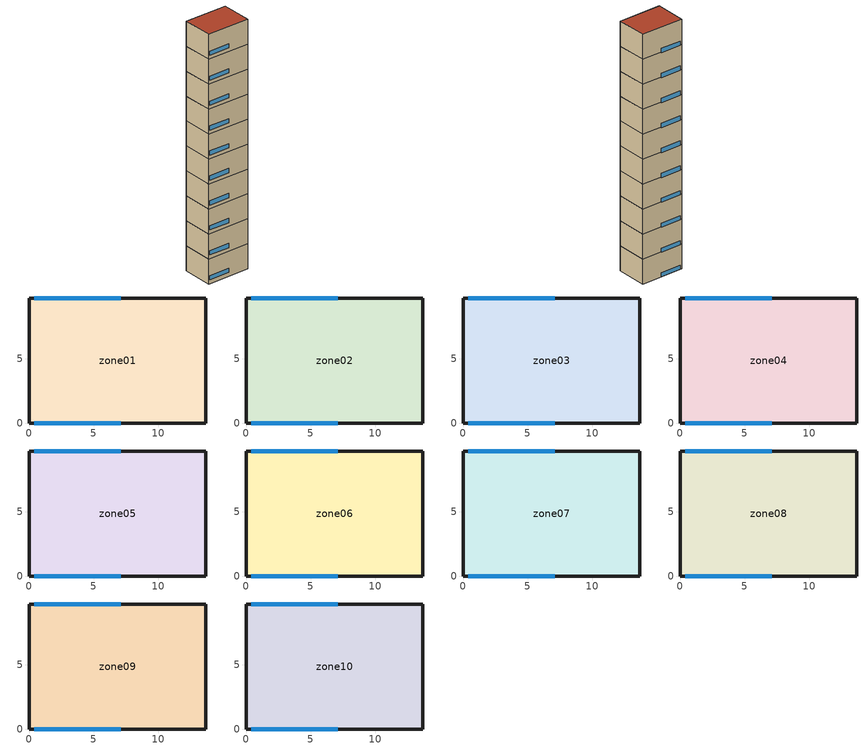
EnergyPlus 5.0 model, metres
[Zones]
zone01
 floor ground (GROUND_FLOOR): 0,0 0,9.7 13.7,9.7 13.7,0 z0
 wall outside (EXT_WALL): 13.7,0 13.7,9.7 0,9.7 0,0 13.7,0 z0:7.8
 window (EXT_WINDOW1): 0.4,0 7.1,0 z1.2:2.45; 0.4,9.7 7.1,9.7 z0.05:1.25
 ceiling to zone02 (ADJ_CEILING): 13.7,0 13.7,9.7 0,9.7 0,0 z7.8
zone02
 floor to zone01 (ADJ_CEILING): 0,0 0,9.7 13.7,9.7 13.7,0 z7.8
 wall outside (EXT_WALL): 13.7,0 13.7,9.7 0,9.7 0,0 13.7,0 z7.8:15.6
 window (EXT_WINDOW1): 0.4,0 7.1,0 z8.95:10.25; 0.4,9.7 7.1,9.7 z7.65:8.95
 ceiling to zone03 (ADJ_CEILING): 13.7,0 13.7,9.7 0,9.7 0,0 z15.6
zone03
 floor to zone02 (ADJ_CEILING): 0,0 0,9.7 13.7,9.7 13.7,0 z15.6
 wall outside (EXT_WALL): 13.7,0 13.7,9.7 0,9.7 0,0 13.7,0 z15.6:23.4
 window (EXT_WINDOW1): 0.4,0 7.1,0 z16.75:18.05; 0.4,9.7 7.1,9.7 z15.45:16.75
 ceiling to zone04 (ADJ_CEILING): 13.7,0 13.7,9.7 0,9.7 0,0 z23.4
zone04
 floor to zone03 (ADJ_CEILING): 0,0 0,9.7 13.7,9.7 13.7,0 z23.4
 wall outside (EXT_WALL): 13.7,0 13.7,9.7 0,9.7 0,0 13.7,0 z23.4:31.2
 window (EXT_WINDOW1): 0.4,0 7.1,0 z24.55:25.85; 0.4,9.7 7.1,9.7 z23.25:24.55
 ceiling to zone05 (ADJ_CEILING): 13.7,0 13.7,9.7 0,9.7 0,0 z31.2
zone05
 floor to zone04 (ADJ_CEILING): 0,0 0,9.7 13.7,9.7 13.7,0 z31.2
 wall outside (EXT_WALL): 13.7,0 13.7,9.7 0,9.7 0,0 13.7,0 z31.2:39
 window (EXT_WINDOW1): 0.4,0 7.1,0 z32.35:33.65; 0.4,9.7 7.1,9.7 z30.95:32.35
 ceiling to zone06 (ADJ_CEILING): 13.7,0 13.7,9.7 0,9.7 0,0 z39
zone06
 floor to zone05 (ADJ_CEILING): 0,0 0,9.7 13.7,9.7 13.7,0 z39
 wall outside (EXT_WALL): 13.7,0 13.7,9.7 0,9.7 0,0 13.7,0 z39:46.8
 window (EXT_WINDOW1): 0.4,0 7.1,0 z40.15:41.45; 0.4,9.7 7.1,9.7 z38.75:40.15
 ceiling to zone07 (ADJ_CEILING): 13.7,0 13.7,9.7 0,9.7 0,0 z46.8
zone07
 floor to zone06 (ADJ_CEILING): 0,0 0,9.7 13.7,9.7 13.7,0 z46.8
 wall outside (EXT_WALL): 13.7,0 13.7,9.7 0,9.7 0,0 13.7,0 z46.8:54.6
 window (EXT_WINDOW1): 0.4,0 7.1,0 z47.95:49.25; 0.4,9.7 7.1,9.7 z46.55:47.95
 ceiling to zone08 (ADJ_CEILING): 13.7,0 13.7,9.7 0,9.7 0,0 z54.6
zone08
 floor to zone07 (ADJ_CEILING): 0,0 0,9.7 13.7,9.7 13.7,0 z54.6
 wall outside (EXT_WALL): 13.7,0 13.7,9.7 0,9.7 0,0 13.7,0 z54.6:62.4
 window (EXT_WINDOW1): 0.4,0 7.1,0 z55.75:57.05; 0.4,9.7 7.1,9.7 z54.35:55.75
 ceiling to zone09 (ADJ_CEILING): 13.7,0 13.7,9.7 0,9.7 0,0 z62.4
zone09
 floor to zone08 (ADJ_CEILING): 0,0 0,9.7 13.7,9.7 13.7,0 z62.4
 wall outside (EXT_WALL): 13.7,0 13.7,9.7 0,9.7 0,0 13.7,0 z62.4:70.2
 window (EXT_WINDOW1): 0.4,0 7.1,0 z63.55:64.85; 0.4,9.7 7.1,9.7 z62.15:63.55
 ceiling to zone10 (ADJ_CEILING): 13.7,0 13.7,9.7 0,9.7 0,0 z70.2
zone10
 floor to zone09 (ADJ_CEILING): 0,0 0,9.7 13.7,9.7 13.7,0 z70.2
 wall outside (EXT_WALL): 13.7,0 13.7,9.7 0,9.7 0,0 13.7,0 z70.2:78
 window (EXT_WINDOW1): 0.4,0 7.1,0 z71.35:72.65; 0.4,9.7 7.1,9.7 z70.05:71.35
 roof outside (EXT_ROOF): 13.7,0 13.7,9.7 0,9.7 0,0 z78
[Building]
zone03: North Axis {deg}=0; Terrain=City; Loads Convergence Tolerance Value=0; Temperature Convergence Tolerance Value {deltaC}=0; Solar Distribution=FullInteriorAndExterior; Maximum Number of Warmup Days=0
[Site:Location]
not used: Latitude {deg}=0; Longitude {deg}=0; Time Zone {hr}=0; Elevation {m}=0
[Construction]
GROUND_FLOOR; EXT_WALL; EXT_ROOF; ADJ_CEILING; EXT_WINDOW1: 
[WindowProperty:ShadingControl]
ESHADE=0; ISHADE=INPUT 1*MAX_ISHADE : SHADECNTRL=ISHADE_INTERNAL
[SurfaceProperty:OtherSideCoefficients]
BOUNDARY=IDENTICAL; BOUNDARY=INPUT 1*TBOUNDARY; BOUNDARY=INPUT 1*TBOUNDARY_2; BOUNDARY=INPUT 1*TBOUNDARY_3; BOUNDARY=INPUT 1*TGROUND; BOUNDARY=20; BOUNDARY=15
[Zone]
zone01; zone02; zone03; zone04; zone05; zone06; zone07; zone08; zone09; zone10: 0, 0, 0, 0, , 1
